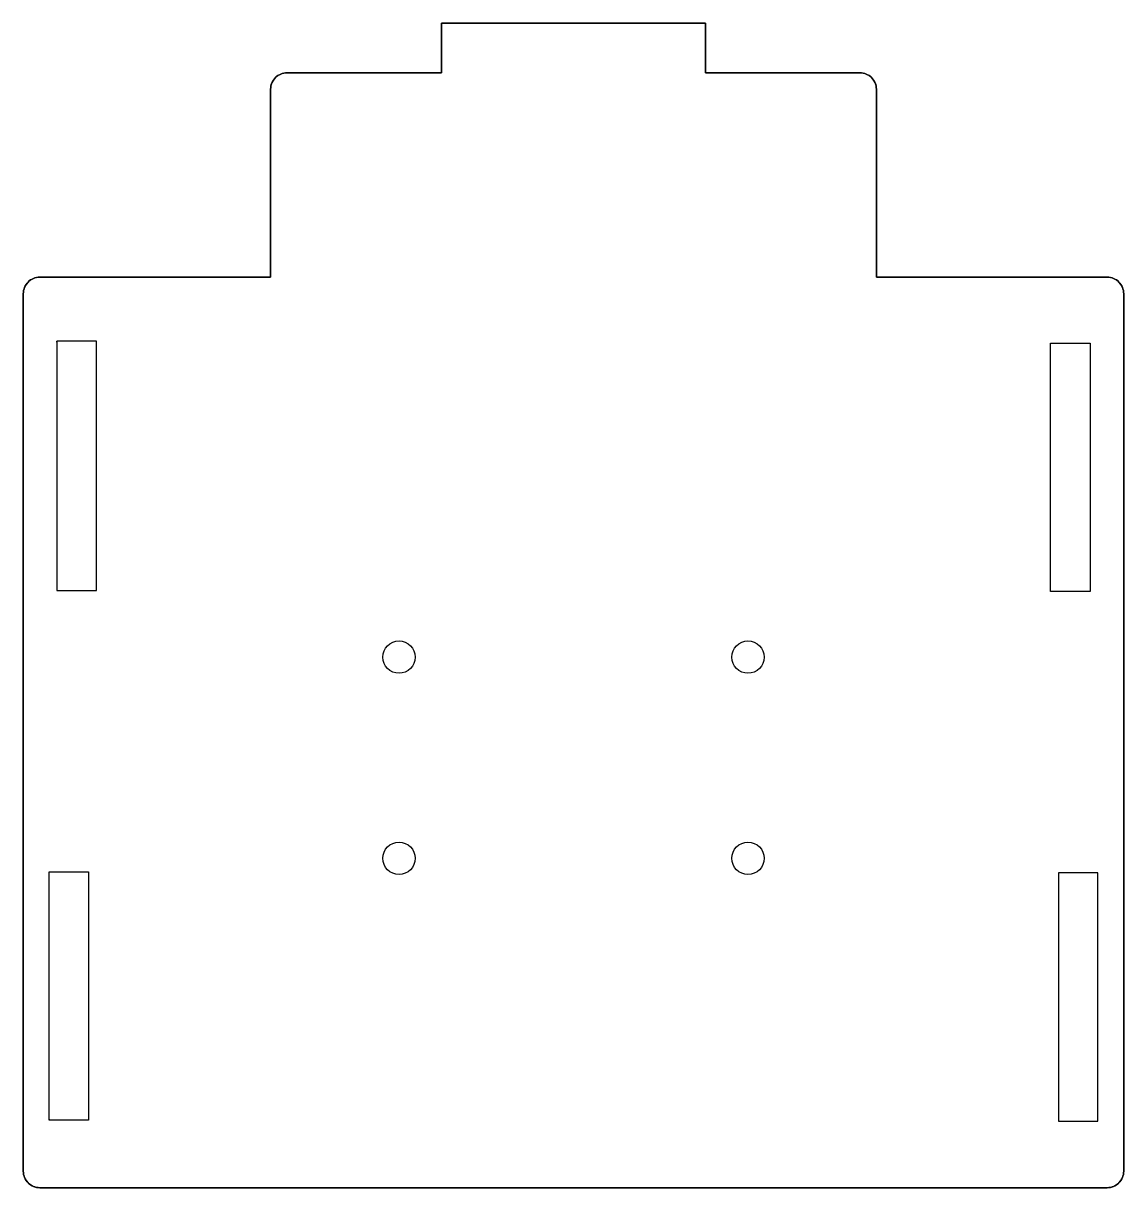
# Model space of a CAD drawing. Header units: inches. Extents: x -0.75 to 2.59, y -3.26 to 0.27.
import ezdxf

# ---------------------------------------------------------------- set-up
doc = ezdxf.new("R2010")
doc.units = ezdxf.units.IN
doc.header["$MEASUREMENT"] = 0

msp = doc.modelspace()

# ---------------------------------------------------------------- linework, layer by layer
for p, q in [((1.3185, 0.27), (0.5185, 0.27)), ((0.5185, 0.27), (0.5185, 0.12)), ((1.3185, 0.27), (1.3185, 0.12)), ((0.5185, 0.12), (0.05, 0.12)), ((1.787, 0.12), (1.3185, 0.12)), ((0, 0.07), (0, -0.5)), ((1.837, 0.07), (1.837, -0.5)), ((-0.5, -0.5), (-0.7, -0.5)), ((-0.5, -0.5), (0, -0.5)), ((1.837, -0.5), (2.337, -0.5)), ((2.337, -0.5), (2.137, -0.5)), ((2.537, -0.5), (2.337, -0.5)), ((-0.75, -0.55), (-0.75, -3.211)), ((2.587, -3.211), (2.587, -0.55)), ((-0.648, -0.697), (-0.648, -0.694)), ((-0.672, -3.053), (-0.672, -3.056)), ((-0.5, -3.261), (-0.7, -3.261)), ((2.337, -3.261), (-0.5, -3.261)), ((2.337, -3.261), (2.537, -3.261))]:
    msp.add_line(p, q)
msp.add_lwpolyline([(1.837, -0.5), (2.337, -0.5), (1.837, -0.5), (1.837, 0.07, 0.414214), (1.787, 0.12), (1.3185, 0.12), (1.3185, 0.27), (0.5185, 0.27), (0.5185, 0.12), (0.05, 0.12, 0.414214), (0, 0.07), (0, -0.5), (-0.5, -0.5), (-0.7, -0.5, 0.414214), (-0.75, -0.55), (-0.75, -3.211, 0.414214), (-0.7, -3.261), (-0.5, -3.261), (2.337, -3.261), (2.537, -3.261, 0.414214), (2.587, -3.211), (2.587, -0.55, 0.414214), (2.537, -0.5), (2.337, -0.5)], format="xyb")
msp.add_lwpolyline([(2.537, -0.5, -0.414214), (2.587, -0.55), (2.587, -3.211, -0.414214), (2.537, -3.261), (2.337, -3.261), (-0.5, -3.261), (-0.7, -3.261, -0.414214), (-0.75, -3.211), (-0.75, -0.55, -0.414214), (-0.7, -0.5), (-0.5, -0.5), (0, -0.5), (0, 0.07, -0.414214), (0.05, 0.12), (0.5185, 0.12), (0.5185, 0.27), (1.3185, 0.27), (1.3185, 0.12), (1.787, 0.12, -0.414214), (1.837, 0.07), (1.837, -0.5), (2.337, -0.5)], format="xyb", close=True)
for points in [[(-0.648, -1.45), (-0.528, -1.45), (-0.528, -0.694), (-0.648, -0.694), (-0.648, -0.697)], [(2.365, -0.7), (2.485, -0.7), (2.485, -1.453), (2.365, -1.453)], [(-0.552, -2.303), (-0.552, -3.053), (-0.552, -3.056), (-0.672, -3.056), (-0.672, -2.303)], [(-0.672, -2.303), (-0.552, -2.303), (-0.552, -3.053), (-0.552, -3.056), (-0.672, -3.056)], [(2.389, -2.306), (2.389, -3.059), (2.509, -3.059), (2.509, -2.306)]]:
    msp.add_lwpolyline(points, close=True)
for centre in [(0.3894, -1.6521), (1.4476, -1.6521), (0.3894, -2.2621), (1.4476, -2.2621)]:
    msp.add_circle(centre, 0.049)
for centre, start, end in [((0.05, 0.07), 90, 180), ((1.787, 0.07), 360, 90), ((-0.7, -0.55), 90, 180), ((2.537, -0.55), 360, 90), ((-0.7, -3.211), 180, 270), ((2.537, -3.211), 270, 0)]:
    msp.add_arc(centre, 0.05, start, end)

doc.saveas('drawing.dxf')
